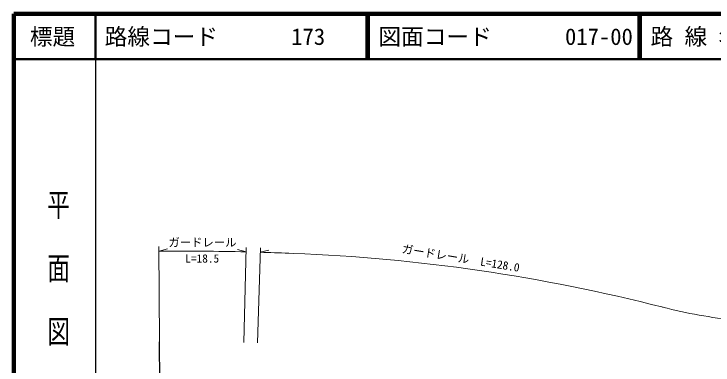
# Model space of a CAD drawing. Units: millimetres at full size, sheet at 1:1000; details may follow other scales. Extents: x 40000 to 680000, y 20000 to 380000.
# Drawn here: x 40000 to 194160, y 302524 to 380000 of the extents above; entities that cross this region are included whole.
import ezdxf
from ezdxf.enums import TextEntityAlignment as Align

# ---------------------------------------------------------------- set-up
doc = ezdxf.new("R2010")
doc.units = ezdxf.units.MM
doc.header["$LTSCALE"] = 1000
doc.linetypes.add('CHAIN', pattern=[18.5, 12, -1.5, 3.5, -1.5])
for name, color, linetype, lineweight in [('M-BMK-OTRS', 5, 'Continuous', 25), ('M-STR-HTXT', 7, 'Continuous', 13), ('M-TTL', 2, 'Continuous', 140), ('M-TTL-BAND', 7, 'Continuous', 25), ('M-TTL-LINE', 7, 'Continuous', 50), ('M旗上げ（主構造物）', 7, 'Continuous', 13)]:
    doc.layers.add(name, color=color, linetype=linetype, lineweight=lineweight)
doc.layers.add('M-TTL-TXT', color=7, linetype='Continuous')
doc.styles.add('@ＭＳ ゴシック', font='')
doc.styles.add('ＭＳ ゴシック', font='')
doc.styles.get('@ＭＳ ゴシック').set_extended_font_data('@MS Gothic')
doc.styles.get('ＭＳ ゴシック').set_extended_font_data('MS Gothic')

msp = doc.modelspace()

# ---------------------------------------------------------------- linework, layer by layer
at = {"layer": 'M-BMK-OTRS', "linetype": 'CHAIN'}
msp.add_line((72242, 277679), (72088, 307679), dxfattribs=at)
at = {"layer": 'M-STR-HTXT'}
for p, q in [((72088, 307679), (71980, 328678)), ((90710, 307499), (91223, 328493)), ((93717, 307418), (94330, 328409)), ((71986, 327678), (73883, 328188)), ((91199, 327493), (89311, 328039)), ((94301, 327410), (96214, 327854)), ((100590, 327196), (101591, 327157))]:
    msp.add_line(p, q, dxfattribs=at)
for centre, radius, start, end in [((75322, -322313), 650000, 88.60039, 90.29412), ((75322, -322313), 650000, 87.77213, 88.32687), ((86430, -62548), 390000, 75.64397, 87.77213), ((210403, 421838), 110000, 255.60253, 264.17327)]:
    msp.add_arc(centre, radius, start, end, dxfattribs=at)
at = {"layer": 'M-TTL'}
for p, q in [((40000, 380000), (40000, 20000)), ((680000, 380000), (40000, 380000))]:
    msp.add_line(p, q, dxfattribs=at)
at = {"layer": 'M-TTL-BAND'}
msp.add_line((58000, 370000), (58000, 20000), dxfattribs=at)
at = {"layer": 'M-TTL-LINE'}
for p, q in [((58000, 380000), (58000, 370000)), ((117750, 380000), (117750, 370000)), ((118250, 380000), (118250, 370000)), ((177750, 380000), (177750, 370000)), ((178250, 380000), (178250, 370000)), ((40000, 370000), (680000, 370000))]:
    msp.add_line(p, q, dxfattribs=at)

# ---------------------------------------------------------------- texts
at = {"layer": 'M-TTL-BAND', "style": '@ＭＳ ゴシック', "width": 1.4}
msp.add_text('平  面  図', height=3666, rotation=270, dxfattribs=at).set_placement((49777, 306475), align=Align.MIDDLE_RIGHT)
at = {"layer": 'M-TTL-TXT', "style": 'ＭＳ ゴシック'}
msp.add_text('標題', height=3666, dxfattribs=at).set_placement((48500, 375000), align=Align.MIDDLE_CENTER)
for s, p in [('路線コード', (60000, 375000)), ('173', (101142, 375000)), ('図面コード', (120380, 375000)), ('017-00', (161521, 375000)), ('路 線 名', (180380, 375000))]:
    msp.add_text(s, height=3666, dxfattribs=at).set_placement(p, align=Align.MIDDLE_LEFT)
at = {"layer": 'M旗上げ（主構造物）', "style": 'ＭＳ ゴシック'}
for s, rotation, p in [('ガードレール', 0.019, (81563, 328115)), ('ガードレール\u3000L=128.0', 350.735, (138303, 324661)), ('L=18.5', 0.019, (81513, 324576))]:
    msp.add_text(s, height=1833, rotation=rotation, dxfattribs=at).set_placement(p, align=Align.BOTTOM_CENTER)

doc.saveas('drawing.dxf')
